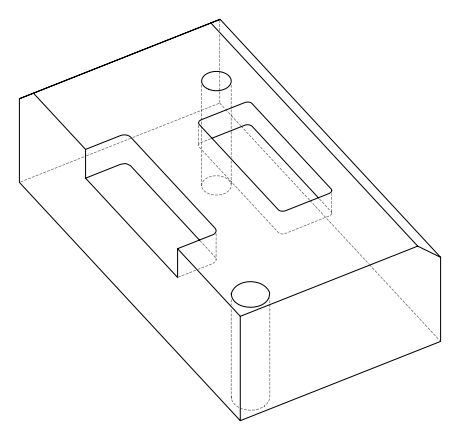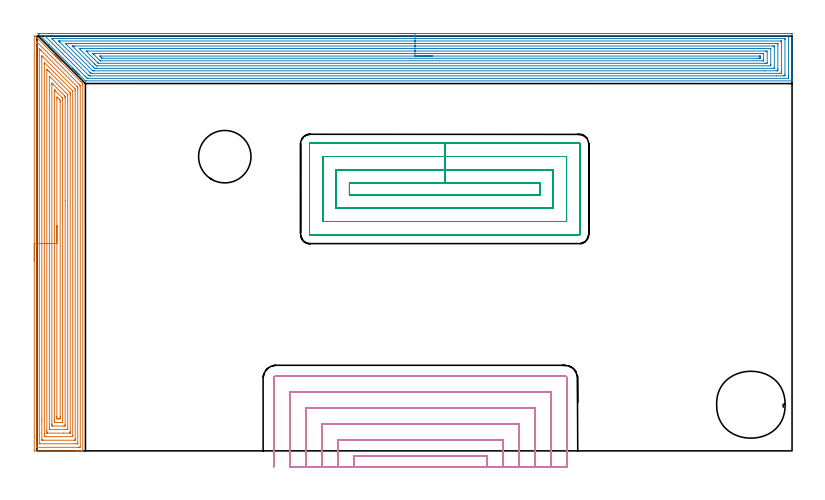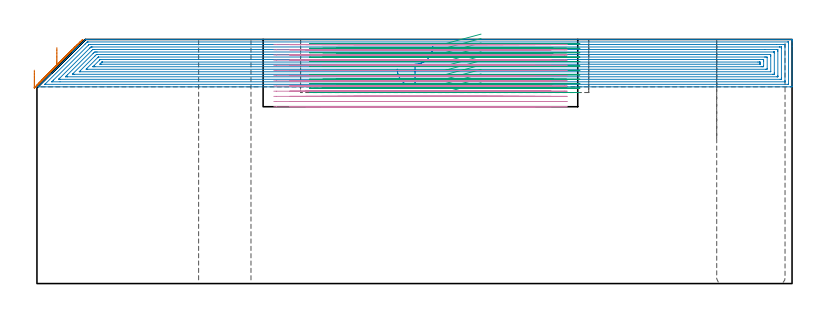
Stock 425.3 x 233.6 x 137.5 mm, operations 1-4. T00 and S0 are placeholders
(PLAN: 10 operations, 8 tool changes, 158.8 min)
(1 AREA_MILL | FG_CHAMFER_SURFACE | UGT0205_001 | 18.07 min | 86552 mm3)
(2 AREA_MILL_1 | FG_CHAMFER_SURFACE_1 | UGT0205_001 | 33.26 min | 145529 mm3)
(3 MILL_RECTANGULAR_POCKET | POCKET_RECTANGULAR_STRAIGHT | NXT0201_013 | Follow Part, ap 2.5, ae 75% | 32.12 min | 298272 mm3)
(4 MILL_SLOT | SLOT_PARTIAL_RECTANGULAR | NXT0201_011 | Follow Part, ap 3, ae 75% | 60.01 min | 322889 mm3)
(5 MILL_THROUGH_HOLE_FROM_SOLID_MATERIAL | STEP1HOLE | NXT0201_007 | Circular | 13.43 min | 159456 mm3)
(6 SPOT_DRILL | STEP1HOLE_1 | NXT0321_9005460120000 | 0.05 min | 200 mm3)
(7 DRILL_BLIND_HOLE_INTO_CENTER | STEP1HOLE_1 | UGT0301_196 | 0.06 min | 340 mm3)
(8 GUN_DRILL_THROUGH_HOLE | STEP1HOLE_1 | UGT0307_003 | 0.63 min | 4860 mm3)
(9 SPADE_DRILL_TO_ENLARGE_THROUGH_HOLE | STEP1HOLE_1 | UGT0306_009 | 0.58 min | 31479 mm3)
(10 DRILL_TO_ENLARGE_THROUGH_HOLE | STEP1HOLE_1 | UGT0301_394 | 0.6 min | 57026 mm3)
(TOOL UGT0205_001 | Chamfer Mill 20 x 3 x 45 deg. | D20 FL50 Z2)
(TOOL NXT0201_013 | ENDMILL 10mm | D10 FL30 Z4)
(TOOL NXT0201_011 | ENDMILL 12mm [2P460-1200-NA 1630] | D12 FL38 Z6)
(TOOL NXT0201_007 | ENDMILL 25mm [R216.25-25050GCK54P 1620] | D25 R3 FL54 Z5)
(TOOL NXT0321_9005460120000 | NC Spot Drill, 142deg, 12mm, Carbide, Uncoated | D12 PA142 FL30 Z2)
(TOOL UGT0301_196 | Twist Drill 7.7 mm | D7.7 PA118 FL73 Z2)
(TOOL UGT0307_003 | Gun Drill 7 mm | D7 PA130 FL24 Z1)
(TOOL UGT0306_009 | Spade Drill 18.5mm | D18.5 PA132 FL10 Z2)
(TOOL UGT0301_394 | Twist Drill 29.5 mm | D29.5 PA118 FL165 Z2)
(OP 1 AREA_MILL)
G17 G21 G94 G90
T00 M6
G54
G17 G0 G90 X-1.5 Y106.8 S1061 M3
G43 Z147.5 H0
Z120.2
G94 G1 Y106.838 Z119.328 F250.
Y106.952 Z118.464
Y107.141 Z117.612
Y107.403 Z116.78
Y107.737 Z115.974
Y108.14 Z115.2
Y108.609 Z114.464
Y109.14 Z113.772
Y109.729 Z113.129
Y110.372 Z112.54
Y111.064 Z112.009
Y111.8 Z111.54
Y112.574 Z111.137
Y113.38 Z110.803
Y114.212 Z110.541
Y115.064 Z110.352
Y115.928 Z110.238
Y116.8 Z110.2
Y233.424
X-1.497 Y233.499 Z110.203
X-1.491 Y233.6 Z110.206
X-1.06 Z110.638
X-0.909 Y233.598 Z110.788
X-0.872 Y233.573 Z110.826
X8.596 Y224.104 Z120.295
X9.508 Y223.193 Z121.205
X9.553 Y223.147 Z121.252
X9.753 Y222.947 Z121.452
X9.802 Y222.9 Z121.499
X9.851 Y222.849 Z121.55
X10.043 Y222.658 Z121.742
X10.095 Y222.606 Z121.792
X10.149 Y222.551 Z121.848
X10.332 Y222.368 Z122.031
X10.389 Y222.313 Z122.085
X10.447 Y222.253 Z122.146
X10.621 Y222.079 Z122.32
X10.682 Y222.019 Z122.379
X10.745 Y221.956 Z122.444
X10.911 Y221.79 Z122.61
X10.976 Y221.726 Z122.672
X11.043 Y221.658 Z122.742
X11.2 Y221.5 Z122.899
X11.269 Y221.432 Z122.966
X11.341 Y221.36 Z123.04
X11.489 Y221.211 Z123.188
X11.563 Y221.139 Z123.259
X11.639 Y221.062 Z123.338
X11.779 Y220.922 Z123.478
X11.856 Y220.845 Z123.553
X11.936 Y220.764 Z123.636
X12.068 Y220.632 Z123.767
X12.15 Y220.552 Z123.846
X12.234 Y220.466 Z123.934
X12.357 Y220.343 Z124.057
X12.444 Y220.258 Z124.14
X12.532 Y220.168 Z124.231
X12.647 Y220.054 Z124.346
X12.737 Y219.965 Z124.433
X12.83 Y219.87 Z124.529
X12.936 Y219.764 Z124.636
X13.031 Y219.671 Z124.727
X13.128 Y219.572 Z124.827
X13.226 Y219.475 Z124.925
X13.324 Y219.378 Z125.02
X13.426 Y219.274 Z125.125
X13.515 Y219.185 Z125.214
X13.618 Y219.084 Z125.314
X24.568 Y208.132 Z136.268
X24.919 Y207.782 Z136.616
X25.412 Y207.288 Z137.112
X25.64 Y207.061 Z137.338
X25.759 Y206.941 Z137.459
X25.793 Y206.905 Z137.493
X25.8 Y206.167 Z137.5
Y0.176
Y0.004 Z137.491
Y0.003
X25.454 Y0. Z137.153
X25.172 Z136.871
X24.479 Z136.174
X23.252 Z134.949
X22.718 Z134.412
X22.104 Z133.8
X-1.076 Z110.621
X-1.33 Y0.003 Z110.368
X-1.492 Y0.01 Z110.206
X-1.499 Y0.175 Z110.199
X-1.5 Y7.884 Z110.2
Y116.8
X-0.086 Z111.614
X-0.085 Y229.403 Z111.615
X-0.081 Y230.197 Z111.619
X-0.079 Y230.296 Z111.621
X-0.068 Y230.307 Z111.632
X-0.051 Y230.296 Z111.649
X0.702 Y229.549 Z112.402
X0.848 Y229.403 Z112.548
X23.598 Y206.652 Z135.298
X24.082 Y206.167 Z135.782
X24.246 Y205.998 Z135.946
X24.374 Y205.864 Z136.074
X24.379 Y205.767 Z136.079
X24.385 Y205.369 Z136.085
Y205.274
Y2.505
X24.384 Y2.41 Z136.084
X24.379 Y2.02 Z136.079
X23.996 Y2.006 Z135.696
X23.598 Y2.002 Z135.298
X23.122 Y2. Z134.822
X22.718 Z134.418
X0.008 Y2.001 Z111.708
X-0.024 Y2.002 Z111.676
X-0.058 Y2.006 Z111.642
X-0.079 Y2.011 Z111.621
X-0.08 Y2.037 Z111.62
X-0.085 Y2.314 Z111.615
X-0.086 Y116.8 Z111.614
X1.329 Z113.029
Y226.085
X1.331 Y226.343 Z113.031
X1.333 Y226.416 Z113.033
X1.335 Y226.448 Z113.035
X1.35 Y226.439 Z113.05
X1.453 Y226.342 Z113.153
X1.582 Y226.217 Z113.282
X1.973 Y225.828 Z113.673
X2.463 Y225.338 Z114.163
X22.526 Y205.274 Z134.226
X22.718 Y205.078 Z134.418
X22.887 Y204.902 Z134.587
X22.965 Y204.804 Z134.665
X22.967 Y204.637 Z134.667
X22.97 Y204.38 Z134.67
X22.971 Y204.123 Z134.671
Y203.486
Y4.834
X22.969 Y4.197 Z134.669
X22.967 Y4.069 Z134.667
X22.964 Y4.014 Z134.664
X22.906 Y4.006 Z134.606
X22.718 Y4.003 Z134.418
X22.031 Y4. Z133.731
X21.837 Z133.537
X1.776 Z113.476
X1.582 Y4.003 Z113.282
X1.388 Y4.008 Z113.088
X1.339 Y4.01 Z113.039
X1.335 Y4.044 Z113.035
X1.331 Y4.112 Z113.031
X1.329 Y4.197 Z113.029
X1.328 Y8.582 Z113.028
X1.329 Y116.8 Z113.029
X2.743 Z114.443
Y221.36
X2.744 Y221.968 Z114.444
X2.746 Y222.253 Z114.446
X2.75 Y222.581 Z114.45
X3.093 Y222.253 Z114.793
X3.343 Y222.006 Z115.043
X20.971 Y204.38 Z132.671
X21.55 Y203.777 Z133.25
X21.553 Y203.486 Z133.253
X21.556 Y202.877 Z133.256
X21.557 Y6.878 Z133.257
X21.554 Y6.272 Z133.254
X21.55 Y6.066 Z133.25
X21.545 Y6.01 Z133.245
X21.497 Y6.007 Z133.197
X21.389 Y6.004 Z133.089
X20.956 Y6. Z132.656
X3.328 Z115.028
X2.91 Y6.004 Z114.61
X2.805 Y6.007 Z114.505
X2.758 Y6.01 Z114.458
X2.75 Y6.04 Z114.45
X2.748 Y6.138 Z114.448
X2.744 Y6.593 Z114.444
X2.743 Y17.736 Z114.443
Y116.8
X4.157 Z115.857
Y217.853
X4.163 Y218.679 Z115.863
X4.164 Y218.699 Z115.864
X4.223 Y218.679 Z115.923
X4.224 Y218.678 Z115.924
X19.415 Y203.486 Z131.115
X20.076 Y202.817 Z131.776
X20.127 Y202.763 Z131.827
X20.136 Y202.66 Z131.836
X20.14 Y202.593 Z131.84
X20.142 Y202.525 Z131.842
X20.143 Y8.529 Z131.843
X20.141 Y8.393 Z131.841
X20.136 Y8.121 Z131.836
X20.131 Y8.009 Z131.831
X20.116 Y8.006 Z131.816
X20.076 Y8.004 Z131.776
X19.851 Y8.001 Z131.551
X5.105 Z116.805
X4.879 Z116.579
X4.224 Y8.01 Z115.924
X4.164 Y8.666 Z115.864
X4.161 Y8.73 Z115.861
X4.157 Y9.559 Z115.857
Y9.628
Y116.8
X5.571 Z117.271
X5.572 Y214.21 Z117.272
X5.573 Y214.628 Z117.273
X5.577 Y214.77 Z117.277
X5.58 Y214.86 Z117.28
X5.734 Y214.711 Z117.434
X5.985 Y214.465 Z117.685
X6.242 Y214.21 Z117.942
X6.866 Y213.586 Z118.566
X18.532 Y201.919 Z130.232
X18.642 Y201.808 Z130.342
X18.695 Y201.75 Z130.395
X18.719 Y201.721 Z130.419
X18.722 Y201.699 Z130.422
X18.727 Y201.281 Z130.427
X18.728 Y200.805 Z130.428
X18.729 Y200.385 Z130.429
Y10.926
X18.727 Y10.453 Z130.427
X18.724 Y10.038 Z130.424
X18.722 Y10.013 Z130.422
X18.704 Y10.01 Z130.404
X18.649 Y10.005 Z130.349
X18.538 Y10.002 Z130.238
X14.907 Y10. Z126.607
X5.718 Y10.001 Z117.418
X5.638 Y10.005 Z117.338
X5.593 Y10.01 Z117.293
X5.578 Y10.014 Z117.278
X5.577 Y10.034 Z117.277
X5.573 Y10.453 Z117.273
X5.571 Y10.873 Z117.271
Y11.347
Y116.8
X6.985 Z118.685
X6.986 Y210.636 Z118.686
X6.988 Y210.911 Z118.688
X6.99 Y210.978 Z118.69
X6.991 Y210.997 Z118.691
X7.009 Y210.983 Z118.709
X7.073 Y210.924 Z118.773
X7.367 Y210.636 Z119.067
X16.553 Y201.45 Z128.253
X17.195 Y200.805 Z128.895
X17.287 Y200.704 Z128.987
X17.308 Y200.679 Z129.008
X17.31 Y200.659 Z129.01
X17.312 Y200.612 Z129.012
X17.314 Y200.419 Z129.014
Y12.362
X17.312 Y12.24 Z129.012
X17.308 Y12.048 Z129.008
X17.305 Y12.01 Z129.005
X17.184 Y12.006 Z128.884
X17.027 Y12.002 Z128.727
X16.79 Y12. Z128.49
X16.553 Z128.253
X7.102 Y12.001 Z118.802
X7.029 Y12.005 Z118.729
X7.006 Y12.01 Z118.706
X6.992 Y12.016 Z118.692
X6.99 Y12.046 Z118.69
X6.987 Y12.118 Z118.687
X6.986 Y12.24 Z118.686
X6.985 Y13.013 Z118.685
Y116.8
X8.4 Z120.1
Y206.398
X8.402 Y207.061 Z120.102
X8.403 Y207.119 Z120.103
X8.404 Y207.125 Z120.104
X8.485 Y207.061 Z120.185
X8.627 Y206.923 Z120.327
X9.386 Y206.167 Z121.086
X15.673 Y199.88 Z127.373
X15.879 Y199.662 Z127.579
X15.893 Y199.249 Z127.593
X15.897 Y199.018 Z127.597
X15.9 Y198.788 Z127.6
Y140.921
Y14.921
X15.899 Y14.692 Z127.599
X15.893 Y14.028 Z127.593
X15.698 Y14.002 Z127.398
X15.673 Y14.001 Z127.373
X14.819 Y14. Z126.519
X8.653 Y14.001 Z120.353
X8.627 Y14.003 Z120.327
X8.407 Y14.028 Z120.107
X8.404 Y14.255 Z120.104
X8.4 Y14.921 Z120.1
Y15.152
Y116.8
X9.814 Z121.514
Y202.593
X9.816 Y203.174 Z121.516
X9.818 Y203.258 Z121.518
X9.819 Y203.268 Z121.519
X9.892 Y203.2 Z121.592
X10.039 Y203.06 Z121.739
X10.269 Y202.834 Z121.969
X10.389 Y202.715 Z122.089
X14.086 Y199.018 Z125.786
X14.265 Y198.836 Z125.965
X14.387 Y198.71 Z126.087
X14.479 Y198.611 Z126.179
X14.481 Y198.579 Z126.181
X14.484 Y198.436 Z126.184
X14.486 Y198.124 Z126.186
Y197.541
X14.485 Y16.709 Z126.185
X14.482 Y16.13 Z126.182
X14.479 Y16.044 Z126.179
X14.473 Y16.01 Z126.173
X14.435 Y16.008 Z126.135
X14.26 Y16.004 Z125.96
X13.911 Y16.001 Z125.611
X13.729 Y16. Z125.429
X10.206 Y16.001 Z121.906
X9.978 Y16.005 Z121.678
X9.865 Y16.01 Z121.565
X9.82 Y16.016 Z121.52
X9.819 Y16.05 Z121.519
X9.815 Y16.397 Z121.515
X9.814 Y16.709 Z121.514
Y17.292
Y116.8
X11.228 Z122.928
Y198.166
X11.231 Y199.018 Z122.931
X11.233 Y199.055 Z122.933
X11.269 Y199.373 Z122.969
X11.633 Y199.018 Z123.333
X12.15 Y198.503 Z123.85
X12.528 Y198.124 Z124.228
X13.031 Y197.612 Z124.731
X13.067 Y197.231 Z124.767
X13.069 Y197.191 Z124.769
X13.072 Y196.337 Z124.772
Y19.348
X13.07 Y18.496 Z124.77
X13.068 Y18.458 Z124.768
X13.031 Y18.01 Z124.731
X12.636 Y18.003 Z124.336
X12.15 Y18.002 Z123.85
X11.756 Z123.456
X11.269 Y18.01 Z122.969
X11.232 Y18.496 Z122.932
X11.23 Y18.536 Z122.93
X11.228 Y19.39 Z122.928
Y116.8
Y117.672 Z122.966
Y118.537 Z123.08
Y119.388 Z123.269
Y120.22 Z123.531
Y121.026 Z123.865
Y121.8 Z124.268
Y122.536 Z124.737
Y123.228 Z125.268
Y123.871 Z125.857
Y124.46 Z126.5
Y124.992 Z127.192
Y125.46 Z127.928
Y125.863 Z128.702
Y126.197 Z129.508
Y126.459 Z130.34
Y126.648 Z131.192
Y126.762 Z132.056
Y126.8 Z132.928
G0 Z147.5
M5
M2
(OP 2 AREA_MILL_1)
G17 G21 G94 G90
T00 M6
G54
G17 G0 G90 X202.95 Y235.1 S1061 M3
G43 Z147.5 H0
Z120.8
G94 G1 X202.988 Z119.928 F250.
X203.102 Z119.063
X203.291 Z118.212
X203.553 Z117.38
X203.887 Z116.574
X204.29 Z115.8
X204.758 Z115.064
X205.29 Z114.372
X205.879 Z113.729
X206.522 Z113.14
X207.214 Z112.608
X207.95 Z112.14
X208.724 Z111.737
X209.53 Z111.403
X210.362 Z111.141
X211.213 Z110.952
X212.078 Z110.838
X212.95 Z110.8
X424.682
X425.065 Y235.097 Z110.802
X425.29 Y235.092 Z110.806
X425.3 Y234.863 Z111.034
Y212.179 Z133.716
Y209.795 Z136.1
Y209.114 Z136.786
Y208.791 Z137.108
Y208.425 Z137.465
X425.291 Y208.403 Z137.488
X425.128 Y208.4 Z137.5
X28.02
X27.305 Y208.404 Z137.489
X27.243 Y208.458 Z137.439
X27.209 Y208.489 Z137.408
X23.825 Y211.874 Z134.024
X23.689 Y212.009 Z133.887
X23.553 Y212.146 Z133.752
X23.386 Y212.313 Z133.585
X23.246 Y212.452 Z133.444
X23.106 Y212.593 Z133.305
X22.947 Y212.752 Z133.146
X22.804 Y212.894 Z133.001
X22.66 Y213.039 Z132.858
X22.508 Y213.191 Z132.707
X22.361 Y213.337 Z132.558
X22.213 Y213.486 Z132.412
X22.069 Y213.63 Z132.268
X21.918 Y213.78 Z132.115
X21.766 Y213.933 Z131.965
X21.63 Y214.069 Z131.829
X21.475 Y214.223 Z131.672
X21.32 Y214.379 Z131.518
X21.191 Y214.508 Z131.39
X21.032 Y214.665 Z131.229
X20.873 Y214.826 Z131.072
X20.752 Y214.947 Z130.951
X20.589 Y215.108 Z130.787
X20.426 Y215.273 Z130.625
X20.313 Y215.385 Z130.512
X20.146 Y215.551 Z130.344
X19.98 Y215.72 Z130.178
X6.738 Y228.961 Z116.938
X0.772 Y234.928 Z110.97
X0.67 Y235.034 Z110.864
X0.618 Y235.092 Z110.806
X0.739 Y235.099 Z110.801
X0.772 Y235.1 Z110.8
X212.95
Y233.686 Z112.214
X423.117 Y233.685 Z112.215
X423.218 Y233.684 Z112.216
X423.268 Y233.681 Z112.219
X423.286 Y233.679 Z112.221
X423.29 Y233.667 Z112.233
X423.295 Y233.554 Z112.346
X423.299 Y233.304 Z112.596
X423.3 Y210.68 Z135.22
X423.299 Y210.28 Z135.62
X423.292 Y209.877 Z136.023
X423.29 Y209.828 Z136.072
X423.274 Y209.821 Z136.079
X423.222 Y209.818 Z136.082
X423.113 Y209.816 Z136.084
X422.895 Y209.814 Z136.086
X28.894
X28.457 Y209.819 Z136.081
X28.353 Y209.821 Z136.079
X28.214 Y209.948 Z135.952
X28.02 Y210.133 Z135.767
X27.47 Y210.68 Z135.22
X27.127 Y211.023 Z134.877
X4.586 Y233.565 Z112.335
X4.517 Y233.638 Z112.262
X4.49 Y233.67 Z112.23
X4.484 Y233.68 Z112.22
X4.494 Y233.681 Z112.219
X4.592 Y233.684 Z112.216
X4.792 Y233.686 Z112.214
X4.812
X212.95
Y232.272 Z113.628
X421.221 Y232.271 Z113.629
X421.263 Y232.27 Z113.63
X421.285 Y232.268 Z113.632
X421.289 Y232.266 Z113.634
X421.292 Y232.251 Z113.649
X421.297 Y232.124 Z113.776
X421.299 Y231.934 Z113.966
X421.3 Y231.744 Z114.156
Y212.261 Z133.639
X421.295 Y211.566 Z134.334
X421.291 Y211.384 Z134.516
X421.269 Y211.235 Z134.665
X421.108 Y211.234 Z134.666
X420.554 Y211.23 Z134.67
X416.623 Y211.228 Z134.672
X30.147 Y211.229 Z134.671
X29.807 Y211.231 Z134.669
X29.467 Y211.234 Z134.666
X29.375 Y211.236 Z134.664
X29.327 Y211.28 Z134.62
X29.228 Y211.375 Z134.525
X29.034 Y211.566 Z134.334
X28.913 Y211.686 Z134.214
X9.259 Y231.34 Z114.56
X8.667 Y231.934 Z113.966
X8.366 Y232.241 Z113.659
X8.352 Y232.265 Z113.635
X8.366 Y232.266 Z113.634
X8.92 Y232.271 Z113.629
X12.986 Y232.272 Z113.628
X212.95
Y230.857 Z115.043
X418.621
X419.19 Y230.855 Z115.045
X419.251 Y230.854 Z115.046
X419.287 Y230.851 Z115.049
X419.29 Y230.809 Z115.091
X419.296 Y230.601 Z115.299
X419.3 Y230.184 Z115.716
Y213.337 Z132.563
X419.295 Y212.905 Z132.995
X419.29 Y212.689 Z133.211
X419.281 Y212.649 Z133.251
X419.228 Y212.647 Z133.253
X419.127 Y212.644 Z133.256
X418.428 Y212.643 Z133.257
X418.235
X31.401
X30.7 Y212.644 Z133.256
X30.504 Y212.646 Z133.254
X30.425 Y212.649 Z133.251
X30.109 Y212.949 Z132.951
X29.905 Y213.145 Z132.755
X29.807 Y213.242 Z132.658
X12.832 Y230.216 Z115.684
X12.458 Y230.598 Z115.302
X12.275 Y230.786 Z115.114
X12.224 Y230.851 Z115.049
X12.273 Y230.852 Z115.048
X12.832 Y230.857 Z115.043
X13.025
X212.95
Y229.443 Z116.457
X416.808
X417.143 Y229.441 Z116.459
X417.238 Y229.439 Z116.461
X417.289 Y229.436 Z116.464
X417.291 Y229.427 Z116.473
X417.296 Y229.371 Z116.529
X417.298 Y229.277 Z116.623
X417.3 Y228.624 Z117.276
Y215.108 Z130.792
X417.299 Y214.456 Z131.444
X417.294 Y214.223 Z131.677
X417.29 Y214.066 Z131.834
X416.975 Y214.06 Z131.84
X416.807 Y214.058 Z131.842
X409.926 Y214.057 Z131.843
X32.487
X31.757 Y214.06 Z131.84
X31.593 Y214.064 Z131.836
X31.439 Y214.071 Z131.829
X31.283 Y214.223 Z131.677
X30.7 Y214.799 Z131.101
X17.106 Y228.392 Z117.508
X16.406 Y229.095 Z116.805
X16.232 Y229.277 Z116.623
X16.089 Y229.437 Z116.463
X16.242 Y229.44 Z116.46
X16.406 Y229.442 Z116.458
X17.132 Y229.443 Z116.457
X17.299
X212.95
Y228.029 Z117.871
X414.328 Y228.028 Z117.872
X414.854 Y228.026 Z117.874
X415.228 Y228.022 Z117.878
X415.29 Y228.016 Z117.884
X415.296 Y227.954 Z117.946
X415.299 Y227.506 Z118.394
X415.3 Y227.065 Z118.835
Y215.994 Z129.906
X415.298 Y215.554 Z130.346
X415.293 Y215.49 Z130.41
X415.289 Y215.477 Z130.423
X415.281 Y215.475 Z130.425
X415.25 Y215.473 Z130.427
X415.118 Y215.472 Z130.428
X414.854 Y215.471 Z130.429
X33.907
X33.38 Y215.472 Z130.428
X33.012 Y215.474 Z130.426
X32.487 Y215.478 Z130.422
X31.96 Y215.994 Z129.906
X31.593 Y216.355 Z129.545
X20.442 Y227.506 Z118.394
X19.98 Y227.973 Z117.927
X19.941 Y228.017 Z117.883
X19.98 Y228.022 Z117.878
X20.349 Y228.026 Z117.874
X20.873 Y228.028 Z117.872
X21.239 Y228.029 Z117.871
X212.95
Y226.615 Z119.285
X413.074
X413.277 Y226.608 Z119.292
X413.293 Y226.543 Z119.357
X413.296 Y226.52 Z119.38
X413.299 Y226.391 Z119.509
Y217.765 Z128.135
Y217.536 Z128.364
X413.293 Y217.304 Z128.596
X413.28 Y216.892 Z129.008
X413.068 Y216.886 Z129.014
X413.061 Y216.885 Z129.015
X33.824 Y216.886 Z129.014
X33.602 Y216.888 Z129.012
X33.547 Y216.89 Z129.01
X33.524 Y216.892 Z129.008
X33.496 Y216.913 Z128.987
X33.38 Y217.021 Z128.879
X32.632 Y217.765 Z128.135
X32.487 Y217.91 Z127.99
X24.446 Y225.952 Z119.948
X23.92 Y226.489 Z119.411
X23.807 Y226.608 Z119.292
X24.008 Y226.61 Z119.29
X24.446 Y226.615 Z119.285
X212.95
Y225.201 Z120.699
X410.387 Y225.2 Z120.7
X410.929 Y225.198 Z120.702
X411.281 Y225.193 Z120.707
X411.299 Y224.85 Z121.05
X411.3 Y224.831 Z121.069
X411.299 Y218.632 Z127.268
X411.281 Y218.307 Z127.593
X410.74 Y218.301 Z127.599
X410.387 Y218.3 Z127.6
X409.848
X34.627
X34.584 Y218.303 Z127.597
X34.566 Y218.306 Z127.594
X34.523 Y218.336 Z127.564
X34.354 Y218.495 Z127.405
X34.274 Y218.573 Z127.327
X34.196 Y218.651 Z127.249
X27.998 Y224.85 Z121.05
X27.673 Y225.193 Z120.707
X28.02 Y225.197 Z120.703
X28.56 Y225.2 Z120.7
X212.95 Y225.201 Z120.699
Y223.786 Z122.114
X407.887
X408.601 Y223.784 Z122.116
X408.784 Y223.783 Z122.117
X409.29 Y223.771 Z122.129
X409.298 Y223.272 Z122.628
X409.3 Y220.614 Z125.286
X409.299 Y220.422 Z125.478
X409.293 Y219.736 Z126.164
X409.285 Y219.72 Z126.18
X409.269 Y219.718 Z126.182
X409.225 Y219.715 Z126.185
X409.136 Y219.714 Z126.186
X408.958
X35.881
X35.703 Y219.716 Z126.184
X35.614 Y219.719 Z126.181
X35.596 Y219.72 Z126.18
X35.559 Y219.749 Z126.151
X35.47 Y219.834 Z126.066
X35.167 Y220.13 Z125.77
X32.218 Y223.078 Z122.822
X31.593 Y223.705 Z122.195
X31.544 Y223.76 Z122.14
X31.529 Y223.778 Z122.122
X31.593 Y223.78 Z122.12
X31.775 Y223.784 Z122.116
X32.487 Y223.786 Z122.114
X32.666
X212.95
Y222.372 Z123.528
X407.115 Y222.371 Z123.529
X407.212 Y222.369 Z123.531
X407.274 Y222.365 Z123.535
X407.291 Y222.362 Z123.538
X407.292 Y222.353 Z123.547
X407.296 Y222.193 Z123.707
X407.299 Y221.712 Z124.188
X407.295 Y221.307 Z124.593
X407.291 Y221.187 Z124.713
X407.287 Y221.135 Z124.765
X407.175 Y221.132 Z124.768
X406.994 Y221.129 Z124.771
X406.814 Y221.128 Z124.772
X406.101
X36.954 Y221.129 Z124.771
X36.773 Y221.131 Z124.769
X36.653 Y221.135 Z124.765
X36.619 Y221.138 Z124.762
X36.603 Y221.15 Z124.75
X36.569 Y221.181 Z124.719
X36.439 Y221.307 Z124.593
X36.06 Y221.686 Z124.214
X35.56 Y222.193 Z123.707
X35.404 Y222.354 Z123.546
X35.699 Y222.365 Z123.535
X35.882 Y222.37 Z123.53
X36.06 Y222.371 Z123.529
X212.95 Y222.372 Z123.528
X213.822 Z123.566
X214.686 Z123.68
X215.538 Z123.869
X216.37 Z124.131
X217.176 Z124.465
X217.95 Z124.868
X218.686 Z125.336
X219.378 Z125.867
X220.021 Z126.457
X220.61 Z127.1
X221.141 Z127.792
X221.61 Z128.528
X222.013 Z129.302
X222.347 Z130.108
X222.609 Z130.94
X222.798 Z131.791
X222.912 Z132.656
X222.95 Z133.528
G0 Z147.5
M5
M2
(OP 3 MILL_RECTANGULAR_POCKET)
G17 G21 G94 G90
T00 M6
G54
G17 G0 G90 X250.145 Y150.8 S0 M3
G43 Z147.5 H0
Z140.5
G94 G1 X229.65 Z135.008 F250.
X176. F500.
Y144.2
X283.3
Y150.8
X229.65
Y158.3
X168.5
Y136.7
X290.8
Y158.3
X229.65
Y165.8
X161.
Y129.2
X298.3
Y165.8
X229.65
Y173.3
X153.8
G3 X153.5 Y173. R0.3
G1 Y122.
G3 X153.8 Y121.7 R0.3
G1 X305.5
G3 X305.8 Y122. R0.3
G1 Y173.
G3 X305.5 Y173.3 R0.3
G1 X229.65
X228.65
G0 X250.145 Y150.8 Z138.008
G1 X229.65 Z132.517 F250.
X176. F500.
Y144.2
X283.3
Y150.8
X229.65
Y158.3
X168.5
Y136.7
X290.8
Y158.3
X229.65
Y165.8
X161.
Y129.2
X298.3
Y165.8
X229.65
Y173.3
X153.8
G3 X153.5 Y173. R0.3
G1 Y122.
G3 X153.8 Y121.7 R0.3
G1 X305.5
G3 X305.8 Y122. R0.3
G1 Y173.
G3 X305.5 Y173.3 R0.3
G1 X229.65
X228.65
G0 X250.145 Y150.8 Z135.517
G1 X229.65 Z130.025 F250.
X176. F500.
Y144.2
X283.3
Y150.8
X229.65
Y158.3
X168.5
Y136.7
X290.8
Y158.3
X229.65
Y165.8
X161.
Y129.2
X298.3
Y165.8
X229.65
Y173.3
X153.8
G3 X153.5 Y173. R0.3
G1 Y122.
G3 X153.8 Y121.7 R0.3
G1 X305.5
G3 X305.8 Y122. R0.3
G1 Y173.
G3 X305.5 Y173.3 R0.3
G1 X229.65
X228.65
G0 X250.145 Y150.8 Z133.025
G1 X229.65 Z127.533 F250.
X176. F500.
Y144.2
X283.3
Y150.8
X229.65
Y158.3
X168.5
Y136.7
X290.8
Y158.3
X229.65
Y165.8
X161.
Y129.2
X298.3
Y165.8
X229.65
Y173.3
X153.8
G3 X153.5 Y173. R0.3
G1 Y122.
G3 X153.8 Y121.7 R0.3
G1 X305.5
G3 X305.8 Y122. R0.3
G1 Y173.
G3 X305.5 Y173.3 R0.3
G1 X229.65
X228.65
G0 X250.145 Y150.8 Z130.533
G1 X229.65 Z125.042 F250.
X176. F500.
Y144.2
X283.3
Y150.8
X229.65
Y158.3
X168.5
Y136.7
X290.8
Y158.3
X229.65
Y165.8
X161.
Y129.2
X298.3
Y165.8
X229.65
Y173.3
X153.8
G3 X153.5 Y173. R0.3
G1 Y122.
G3 X153.8 Y121.7 R0.3
G1 X305.5
G3 X305.8 Y122. R0.3
G1 Y173.
G3 X305.5 Y173.3 R0.3
G1 X229.65
X228.65
G0 X250.145 Y150.8 Z128.042
G1 X229.65 Z122.55 F250.
X176. F500.
Y144.2
X283.3
Y150.8
X229.65
Y158.3
X168.5
Y136.7
X290.8
Y158.3
X229.65
Y165.8
X161.
Y129.2
X298.3
Y165.8
X229.65
Y173.3
X153.8
G3 X153.5 Y173. R0.3
G1 Y122.
G3 X153.8 Y121.7 R0.3
G1 X305.5
G3 X305.8 Y122. R0.3
G1 Y173.
G3 X305.5 Y173.3 R0.3
G1 X229.65
X228.65
G0 X250.145 Y150.8 Z125.55
G1 X229.65 Z120.058 F250.
X176. F500.
Y144.2
X283.3
Y150.8
X229.65
Y158.3
X168.5
Y136.7
X290.8
Y158.3
X229.65
Y165.8
X161.
Y129.2
X298.3
Y165.8
X229.65
Y173.3
X153.8
G3 X153.5 Y173. R0.3
G1 Y122.
G3 X153.8 Y121.7 R0.3
G1 X305.5
G3 X305.8 Y122. R0.3
G1 Y173.
G3 X305.5 Y173.3 R0.3
G1 X229.65
X228.65
G0 X250.145 Y150.8 Z123.058
G1 X229.65 Z117.567 F250.
X176. F500.
Y144.2
X283.3
Y150.8
X229.65
Y158.3
X168.5
Y136.7
X290.8
Y158.3
X229.65
Y165.8
X161.
Y129.2
X298.3
Y165.8
X229.65
Y173.3
X153.8
G3 X153.5 Y173. R0.3
G1 Y122.
G3 X153.8 Y121.7 R0.3
G1 X305.5
G3 X305.8 Y122. R0.3
G1 Y173.
G3 X305.5 Y173.3 R0.3
G1 X229.65
X228.65
G0 X250.145 Y150.8 Z120.567
G1 X229.65 Z115.075 F250.
X176. F500.
Y144.2
X283.3
Y150.8
X229.65
Y158.3
X168.5
Y136.7
X290.8
Y158.3
X229.65
Y165.8
X161.
Y129.2
X298.3
Y165.8
X229.65
Y173.3
X153.8
G3 X153.5 Y173. R0.3
G1 Y122.
G3 X153.8 Y121.7 R0.3
G1 X305.5
G3 X305.8 Y122. R0.3
G1 Y173.
G3 X305.5 Y173.3 R0.3
G1 X229.65
X228.65
G0 X250.145 Y150.8 Z118.075
G1 X229.65 Z112.583 F250.
X176. F500.
Y144.2
X283.3
Y150.8
X229.65
Y158.3
X168.5
Y136.7
X290.8
Y158.3
X229.65
Y165.8
X161.
Y129.2
X298.3
Y165.8
X229.65
Y173.3
X153.8
G3 X153.5 Y173. R0.3
G1 Y122.
G3 X153.8 Y121.7 R0.3
G1 X305.5
G3 X305.8 Y122. R0.3
G1 Y173.
G3 X305.5 Y173.3 R0.3
G1 X229.65
X228.65
G0 X250.145 Y150.8 Z115.583
G1 X229.65 Z110.092 F250.
X176. F500.
Y144.2
X283.3
Y150.8
X229.65
Y158.3
X168.5
Y136.7
X290.8
Y158.3
X229.65
Y165.8
X161.
Y129.2
X298.3
Y165.8
X229.65
Y173.3
X153.8
G3 X153.5 Y173. R0.3
G1 Y122.
G3 X153.8 Y121.7 R0.3
G1 X305.5
G3 X305.8 Y122. R0.3
G1 Y173.
G3 X305.5 Y173.3 R0.3
G1 X229.65
X228.65
G0 X250.145 Y150.8 Z113.092
G1 X229.65 Z107.6 F250.
X176. F500.
Y144.2
X283.3
Y150.8
X229.65
Y158.3
X168.5
Y136.7
X290.8
Y158.3
X229.65
Y165.8
X161.
Y129.2
X298.3
Y165.8
X229.65
Y173.3
X153.8
G3 X153.5 Y173. R0.3
G1 Y122.
G3 X153.8 Y121.7 R0.3
G1 X305.5
G3 X305.8 Y122. R0.3
G1 Y173.
G3 X305.5 Y173.3 R0.3
G1 X229.65
X228.65
G0 Z147.5
M5
M2
(OP 4 MILL_SLOT)
G17 G21 G94 G90
T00 M6
G54
G17 G0 G90 X253.6 Y-9. S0 M3
G43 Z147.5 H1
Z134.585
G94 G1 Y-6. F250.
Y-2.8 F500.
X178.4
Y-6.
Y-9. F250.
X262.6
Y-6.
Y6.2 F500.
X169.4
Y-6.
Y-9. F250.
X271.6
Y-6.
Y15.2 F500.
X160.4
Y-6.
Y-9. F250.
X280.6
Y-6.
Y24.2 F500.
X151.4
Y-6.
Y-9. F250.
X289.6
Y-6.
Y33.2 F500.
X142.4
Y-6.
Y-9. F250.
X298.6
Y-6.
Y40.8 F500.
G3 X297.2 Y42.2 R1.4
G1 X134.8
G3 X133.4 Y40.8 R1.4
G1 Y-6.
Y-9. F250.
G0 X253.6 Z131.669
G1 Y-6.
Y-2.8 F500.
X178.4
Y-6.
Y-9. F250.
X262.6
Y-6.
Y6.2 F500.
X169.4
Y-6.
Y-9. F250.
X271.6
Y-6.
Y15.2 F500.
X160.4
Y-6.
Y-9. F250.
X280.6
Y-6.
Y24.2 F500.
X151.4
Y-6.
Y-9. F250.
X289.6
Y-6.
Y33.2 F500.
X142.4
Y-6.
Y-9. F250.
X298.6
Y-6.
Y40.8 F500.
G3 X297.2 Y42.2 R1.4
G1 X134.8
G3 X133.4 Y40.8 R1.4
G1 Y-6.
Y-9. F250.
G0 X253.6 Z128.754
G1 Y-6.
Y-2.8 F500.
X178.4
Y-6.
Y-9. F250.
X262.6
Y-6.
Y6.2 F500.
X169.4
Y-6.
Y-9. F250.
X271.6
Y-6.
Y15.2 F500.
X160.4
Y-6.
Y-9. F250.
X280.6
Y-6.
Y24.2 F500.
X151.4
Y-6.
Y-9. F250.
X289.6
Y-6.
Y33.2 F500.
X142.4
Y-6.
Y-9. F250.
X298.6
Y-6.
Y40.8 F500.
G3 X297.2 Y42.2 R1.4
G1 X134.8
G3 X133.4 Y40.8 R1.4
G1 Y-6.
Y-9. F250.
G0 X253.6 Z125.838
G1 Y-6.
Y-2.8 F500.
X178.4
Y-6.
Y-9. F250.
X262.6
Y-6.
Y6.2 F500.
X169.4
Y-6.
Y-9. F250.
X271.6
Y-6.
Y15.2 F500.
X160.4
Y-6.
Y-9. F250.
X280.6
Y-6.
Y24.2 F500.
X151.4
Y-6.
Y-9. F250.
X289.6
Y-6.
Y33.2 F500.
X142.4
Y-6.
Y-9. F250.
X298.6
Y-6.
Y40.8 F500.
G3 X297.2 Y42.2 R1.4
G1 X134.8
G3 X133.4 Y40.8 R1.4
G1 Y-6.
Y-9. F250.
G0 X253.6 Z122.923
G1 Y-6.
Y-2.8 F500.
X178.4
Y-6.
Y-9. F250.
X262.6
Y-6.
Y6.2 F500.
X169.4
Y-6.
Y-9. F250.
X271.6
Y-6.
Y15.2 F500.
X160.4
Y-6.
Y-9. F250.
X280.6
Y-6.
Y24.2 F500.
X151.4
Y-6.
Y-9. F250.
X289.6
Y-6.
Y33.2 F500.
X142.4
Y-6.
Y-9. F250.
X298.6
Y-6.
Y40.8 F500.
G3 X297.2 Y42.2 R1.4
G1 X134.8
G3 X133.4 Y40.8 R1.4
G1 Y-6.
Y-9. F250.
G0 X253.6 Z120.008
G1 Y-6.
Y-2.8 F500.
X178.4
Y-6.
Y-9. F250.
X262.6
Y-6.
Y6.2 F500.
X169.4
Y-6.
Y-9. F250.
X271.6
Y-6.
Y15.2 F500.
X160.4
Y-6.
Y-9. F250.
X280.6
Y-6.
Y24.2 F500.
X151.4
Y-6.
Y-9. F250.
X289.6
Y-6.
Y33.2 F500.
X142.4
Y-6.
Y-9. F250.
X298.6
Y-6.
Y40.8 F500.
G3 X297.2 Y42.2 R1.4
G1 X134.8
G3 X133.4 Y40.8 R1.4
G1 Y-6.
Y-9. F250.
G0 X253.6 Z117.092
G1 Y-6.
Y-2.8 F500.
X178.4
Y-6.
Y-9. F250.
X262.6
Y-6.
Y6.2 F500.
X169.4
Y-6.
Y-9. F250.
X271.6
Y-6.
Y15.2 F500.
X160.4
Y-6.
Y-9. F250.
X280.6
Y-6.
Y24.2 F500.
X151.4
Y-6.
Y-9. F250.
X289.6
Y-6.
Y33.2 F500.
X142.4
Y-6.
Y-9. F250.
X298.6
Y-6.
Y40.8 F500.
G3 X297.2 Y42.2 R1.4
G1 X134.8
G3 X133.4 Y40.8 R1.4
G1 Y-6.
Y-9. F250.
G0 X253.6 Z114.177
G1 Y-6.
Y-2.8 F500.
X178.4
Y-6.
Y-9. F250.
X262.6
Y-6.
Y6.2 F500.
X169.4
Y-6.
Y-9. F250.
X271.6
Y-6.
Y15.2 F500.
X160.4
Y-6.
Y-9. F250.
X280.6
Y-6.
Y24.2 F500.
X151.4
Y-6.
Y-9. F250.
X289.6
Y-6.
Y33.2 F500.
X142.4
Y-6.
Y-9. F250.
X298.6
Y-6.
Y40.8 F500.
G3 X297.2 Y42.2 R1.4
G1 X134.8
G3 X133.4 Y40.8 R1.4
G1 Y-6.
Y-9. F250.
G0 X253.6 Z111.262
G1 Y-6.
Y-2.8 F500.
X178.4
Y-6.
Y-9. F250.
X262.6
Y-6.
Y6.2 F500.
X169.4
Y-6.
Y-9. F250.
X271.6
Y-6.
Y15.2 F500.
X160.4
Y-6.
Y-9. F250.
X280.6
Y-6.
Y24.2 F500.
X151.4
Y-6.
Y-9. F250.
X289.6
Y-6.
Y33.2 F500.
X142.4
Y-6.
Y-9. F250.
X298.6
Y-6.
Y40.8 F500.
G3 X297.2 Y42.2 R1.4
G1 X134.8
G3 X133.4 Y40.8 R1.4
G1 Y-6.
Y-9. F250.
G0 X253.6 Z108.346
G1 Y-6.
Y-2.8 F500.
X178.4
Y-6.
Y-9. F250.
X262.6
Y-6.
Y6.2 F500.
X169.4
Y-6.
Y-9. F250.
X271.6
Y-6.
Y15.2 F500.
X160.4
Y-6.
Y-9. F250.
X280.6
Y-6.
Y24.2 F500.
X151.4
Y-6.
Y-9. F250.
X289.6
Y-6.
Y33.2 F500.
X142.4
Y-6.
Y-9. F250.
X298.6
Y-6.
Y40.8 F500.
G3 X297.2 Y42.2 R1.4
G1 X134.8
G3 X133.4 Y40.8 R1.4
G1 Y-6.
Y-9. F250.
G0 X253.6 Z105.431
G1 Y-6.
Y-2.8 F500.
X178.4
Y-6.
Y-9. F250.
X262.6
Y-6.
Y6.2 F500.
X169.4
Y-6.
Y-9. F250.
X271.6
Y-6.
Y15.2 F500.
X160.4
Y-6.
Y-9. F250.
X280.6
Y-6.
Y24.2 F500.
X151.4
Y-6.
Y-9. F250.
X289.6
Y-6.
Y33.2 F500.
X142.4
Y-6.
Y-9. F250.
X298.6
Y-6.
Y40.8 F500.
G3 X297.2 Y42.2 R1.4
G1 X134.8
G3 X133.4 Y40.8 R1.4
G1 Y-6.
Y-9. F250.
G0 X253.6 Z102.515
G1 Y-6.
Y-2.8 F500.
X178.4
Y-6.
Y-9. F250.
X262.6
Y-6.
Y6.2 F500.
X169.4
Y-6.
Y-9. F250.
X271.6
Y-6.
Y15.2 F500.
X160.4
Y-6.
Y-9. F250.
X280.6
Y-6.
Y24.2 F500.
X151.4
Y-6.
Y-9. F250.
X289.6
Y-6.
Y33.2 F500.
X142.4
Y-6.
Y-9. F250.
X298.6
Y-6.
Y40.8 F500.
G3 X297.2 Y42.2 R1.4
G1 X134.8
G3 X133.4 Y40.8 R1.4
G1 Y-6.
Y-9. F250.
G0 X253.6 Z99.6
G1 Y-6.
Y-2.8 F500.
X178.4
Y-6.
Y-9. F250.
X262.6
Y-6.
Y6.2 F500.
X169.4
Y-6.
Y-9. F250.
X271.6
Y-6.
Y15.2 F500.
X160.4
Y-6.
Y-9. F250.
X280.6
Y-6.
Y24.2 F500.
X151.4
Y-6.
Y-9. F250.
X289.6
Y-6.
Y33.2 F500.
X142.4
Y-6.
Y-9. F250.
X298.6
Y-6.
Y40.8 F500.
G3 X297.2 Y42.2 R1.4
G1 X134.8
G3 X133.4 Y40.8 R1.4
G1 Y-6.
Y-9. F250.
G0 Z147.5
M5
M2
